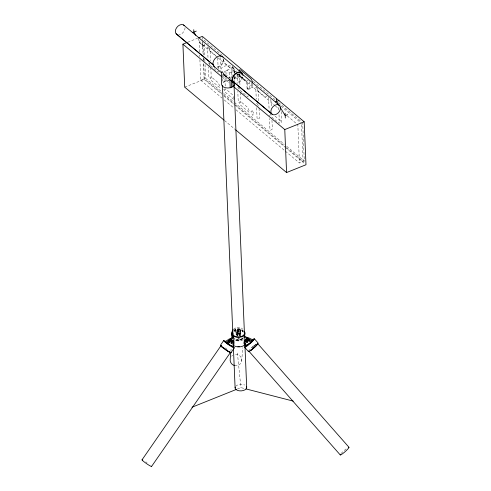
<?xml version="1.0" encoding="UTF-8"?>
<svg xmlns="http://www.w3.org/2000/svg" width="491" height="491" viewBox="0 0 491 491"><rect width="100%" height="100%" fill="white"/><g stroke="black" fill="none" stroke-linecap="round" stroke-linejoin="round"><path stroke-width="0.37" stroke-dasharray="2.46 1.84" d="M240.48 332.634L240.4 331.763L236.054 332.026L236.079 333.039M237.742 335.954L237.233 329.326L235.784 329.412L236.177 334.193L236.146 333.18M239.221 335.451L238.884 330.768L237.435 330.854L237.527 333.414M234.139 73.036L233.814 69.409L233.016 67.169A6.53 3.707 -2.4 0 0 224.718 66.095A6.53 3.707 -2.4 0 0 221.361 70.698M230.899 351.427L231.224 347.708M241.633 361.143L242.806 347.745M243.131 344.025L243.327 341.791M240.4 331.763L240.522 333.929L236.177 334.193M238.884 330.768L238.976 333.328M208.141 46.743L207.558 47.154L208.049 58.975M208.233 63.259L208.816 62.848M219.287 71.263L218.114 72.091L213.014 67.813M222.939 74.687L222.349 75.098L222.632 81.745M223.571 89.853L225.326 88.613M248.293 80.223L246.543 81.463L240.173 76.123L239.037 73.625M237.656 87.834L238.239 87.423M248.704 95.745L247.538 96.574L240.173 90.399L238.841 87.478M267.018 95.917L265.263 97.157L258.898 91.823L257.192 88.067M256.443 103.583L257.026 103.171M269.363 115.502L269.946 115.09M233.016 67.169L224.203 71.729M225.731 71.085L229.045 69.489M187.765 42.226L197.474 38.329M199.579 51.985L199.162 42.054L201.592 41.078M204.894 45.258L202.464 46.228L197.376 37.868M199.898 59.626L200.764 80.26L205.619 78.308L221.478 91.608M184.714 87.153L204.127 79.364L221.686 94.088M234.839 71.784L237.607 70.673M240.007 76.995L239.209 76.332L234.36 78.278L235.152 78.947L240.007 76.995L239.866 73.601M247.09 88.951L251.944 87.005L252.736 87.668L247.887 89.62L247.09 88.951L246.869 83.93A2.179 0.945 68.1 0 0 245.776 81.531L237.208 74.331M285.345 151.16L299.442 162.981L304.291 161.03L302.689 122.83M237.349 389.032L240.897 387.608L244.579 388.559M224.62 72.76A6.53 3.707 -2.4 0 0 229.604 72.828L231.138 72.361A6.53 3.707 -2.4 0 0 233.759 68.022M230.334 77.922L231.365 77.738L231.138 72.361M239.105 335.648L238.681 329.24L240.13 329.148L240.639 335.776M237.515 333.598L238.964 333.512M228.689 77.811L229.825 78.014L229.604 72.828M204.017 40.109L222.227 55.373M253.356 81.469L275.672 100.176M278.612 102.637L300.928 121.351M280.92 106.081L301.48 123.315M238.264 74.061L245.831 80.432A3.633 1.577 68.1 0 1 247.654 84.44L247.887 89.62M215.893 55.771L210.682 51.402L208.976 47.652M199.162 42.054L217.372 57.318M217.961 57.809L234.993 72.091M237.343 74.061L274.929 105.571M275.519 106.062L279.041 109.02M287.266 115.913L297.841 124.775L299.442 162.981M225.455 74.356L231.12 79.106M275.077 116.134C276.384 117.417 282.767 121.4 279.201 123.302L277.501 121.872M225.05 77.725L229.015 81.046M212.45 67.341L210.749 65.917L209.424 62.995M276.936 121.4L271.836 117.128L270.504 114.115M222.135 77.056L229.162 82.942M233.728 99.36L224.866 91.934L224.203 90.473L225.952 89.233L232.323 94.567L234.311 98.949M223.822 93.572L233.808 101.944M234.397 102.441L284.326 144.293M286.67 146.263L304.291 161.03M221.435 93.075L204.403 78.799L203.765 63.517M223.786 95.045L234.95 104.405M235.533 104.896L286.044 147.239M286.634 147.73L303.082 161.521L301.511 124.076M224.031 96.052L233.98 104.393M234.569 104.884L284.909 147.085M285.498 147.576L304.813 163.773M200.764 80.26L221.907 97.985M224.258 99.955L233.655 107.83M236.005 109.8L284.755 150.669M224.522 120.522L235.06 129.36M270.32 99.329L271.173 101.207L271.394 106.547M257.309 103.797L258.732 106.928M238.7 73.822L239.553 75.694L239.952 85.25M232.482 66.365L232.924 67.341L231.169 68.58L224.804 63.241L222.816 58.865M238.522 88.049L239.092 89.301M223.221 75.313L224.927 79.063L225.234 86.41M218.931 68.783L218.078 66.911L217.679 57.355M208.423 47.369L210.13 51.119L210.529 60.669M209.098 63.474L210.805 67.224L211.204 76.78L209.448 78.02L208.785 76.559L208.387 66.954M237.435 330.854L237.773 335.543M240.522 333.929L240.498 332.916M236.054 332.026L236.116 332.628M238.681 329.24L239.191 335.869M237.423 353.054L240.897 387.608M239.013 333.414L239.074 334.015L239.049 333.002M237.564 333.499L237.626 334.107L237.601 333.094M239.123 335.353L238.994 333.143M237.675 335.439L237.546 333.236M239.031 332.72L238.951 331.848L238.976 332.861M237.583 332.812L237.503 331.934L237.527 332.947M240.13 329.148L240.645 336.986M237.233 329.326L237.748 337.164M235.784 329.412L236.208 335.826M236.153 332.714L236.257 334.764M281.3 111.555L281.748 122.179L281.159 122.59L279.17 118.214L279.011 114.403M278.722 107.535L278.82 109.824M271.965 120.203L272.333 129.016L270.584 130.256L269.921 128.795L269.485 118.454M268.595 97.243L269.136 110.144M258.739 100.901L258.34 91.351L256.345 86.975L255.762 87.386L256.259 99.207M259.045 108.315L259.463 118.227L257.707 119.466L257.045 118.006L256.603 107.382M252.564 83.562L252.736 87.668M251.773 82.924L251.944 87.005M249.913 88.312L249.716 83.538A2.903 1.264 68.1 0 0 249.011 81.119M240.259 92.535L240.627 101.355L238.878 102.594L238.209 101.134L237.81 91.529M239.099 73.589L239.209 76.332M237.073 73.945L237.472 83.55M237.043 74.227L237.184 77.639M235.042 76.228L235.152 78.947M234.373 73.11L234.219 69.415L233.556 67.954L231.801 69.194L232.077 75.81M234.495 76.062L234.741 81.972M234.078 68.961L234.256 73.177M234.416 77.001L234.606 81.592M220.097 57.576L220.655 70.876M204.176 43.926L204.686 56.152M204.815 59.208L204.913 61.504M205.042 64.56L205.619 78.308M202.801 40.593L203.409 55.109M203.538 58.165L203.636 60.461M202.353 37.138L202.452 39.403M202.574 42.416L203.084 54.483M203.243 58.251L203.335 60.516M203.464 63.529L204.127 79.364M202.366 43.84L202.568 48.615M199.708 55.041L199.769 56.569M223.043 58.57A5.806 4.057 -50 0 1 221.521 64.29A5.806 4.057 -50 0 1 216.157 66.801M185.064 27.717A5.806 4.057 -50 0 1 179.147 34.781M242.241 77.056A5.8 4.051 -50 0 1 236.447 82.807M223.865 59.497A6.53 4.566 -50 0 1 217.212 67.445M242.836 76.97A6.53 4.566 -50 0 1 237.73 83.071M223.313 81.954A6.53 3.707 -2.4 0 1 229.512 80.61M235.717 386.27A5.806 3.296 -2.4 0 1 244.764 385.036M223 82.948A5.806 3.296 -2.4 0 1 227.855 80.997M249.41 350.034A6.444 0.822 -41.4 0 1 250.293 349.07M251.386 347.996A6.444 0.822 -41.4 0 1 254.712 345.105M255.111 344.792A6.444 0.822 -41.4 0 1 256.222 343.982M251.607 347.916A5.714 0.73 -41.4 0 1 252.687 346.922M253.816 345.959A5.714 0.73 -41.4 0 1 255.891 344.363A5.806 0.743 -41.4 0 0 251.521 347.966M341.098 453.543A5.806 0.743 -41.4 0 1 346.229 448.823M243.082 337.753A6.444 6.34 5 0 1 234.422 338.655M233.397 329.357A6.444 6.34 5 0 1 242.493 328.804M242.99 338.808A6.444 6.34 5 0 1 235.293 340.281M233.691 330.02A6.444 6.34 5 0 1 243.505 331.106M242.437 338.33A5.714 5.616 5 0 1 234.379 338.821M233.851 330.891A5.714 5.616 5 0 1 243.554 332.824M242.511 338.483A5.806 5.708 5 0 1 234.317 338.98M233.79 330.922A5.806 5.708 5 0 1 243.653 332.886M235.57 354.306A5.806 5.708 5 0 1 241.738 360.4A5.806 5.708 5 0 1 234.802 365.605M231.58 356.227A5.806 5.708 5 0 1 232.722 355.245M235.453 340.195A6.53 3.707 -2.4 0 1 241.971 339.797M233.765 331.315A6.53 3.707 -2.4 0 1 242.984 330.75M235.858 340.533A5.8 3.296 -2.4 0 1 242.898 340.631M234.311 331.572A5.8 3.296 -2.4 0 1 243.481 331.701M229.954 343.768A2.179 1.522 -50 0 1 229.653 343.51M225.97 348.549A5.714 0.534 34.7 0 1 227.173 349.408M145.833 461.828A5.806 0.546 34.7 0 1 147.073 462.669M224.786 347.732A5.806 0.546 34.7 0 1 226.032 348.573M234.158 73.122A3.633 1.577 68.1 0 1 235.514 71.852M211.836 77.394L210.08 78.634L210.743 80.094L219.606 87.521L220.189 87.11L218.2 82.734L211.836 77.394M241.198 102.011L239.442 103.251L240.105 104.712L248.974 112.138L249.557 111.727L247.568 107.351L241.198 102.011M252.349 110.549L250.956 111.727L252.675 115.336L254.068 114.157L252.349 110.549M238.614 338.262L237.896 338.403L239.344 338.317L238.614 338.262M238.313 331.192L237.595 331.241L239.043 331.155L238.313 331.192"/><path stroke-width="0.74" d="M230.831 352.176L230.248 358.872A5.806 5.708 5 0 0 234.802 365.605M232.065 338.035L232.261 335.801M227.499 343.761L232.857 346.763L233.765 342.411A2.179 1.522 -50 0 0 231.445 341.11L227.499 343.761L226.707 343.092L230.647 340.441A2.179 1.522 -50 0 1 232.93 340.815M249.612 340.281A2.179 1.583 40.8 0 0 248.661 338.962L244.757 335.942L244.107 336.697L244.408 343.866L245.647 343.516M220.391 345.351L223.681 340.594M142.022 459.84L220.975 345.744M151.578 466.438L230.531 352.348A5.806 0.546 34.7 0 1 230.297 352.354M230.997 352.679L234.287 347.923M244.757 335.942L244.107 336.697L248.01 339.717A2.179 1.583 40.8 0 1 248.421 340.103M251.834 341.564L251.177 342.319L246.881 340.171A2.179 1.583 40.8 0 0 244.592 341.748L245.893 345.965L251.834 341.564L247.532 339.416A2.179 1.583 40.8 0 0 245.156 340.515M251.312 341.619L253.141 340.054L248.839 337.906A2.179 1.583 40.8 0 0 246.685 338.176M233.207 343.829L234.004 344.498L233.704 337.329L232.906 336.666L229.42 340.128A2.179 1.522 -50 0 0 228.573 342.049M244.408 343.866L244.813 343.461M251.38 341.27L253.141 340.054M245.893 345.965L251.177 342.319M228.29 343.761L225.111 341.761L229.058 339.109A2.179 1.522 -50 0 1 231.138 339.121M225.909 342.423L229.849 339.778A2.179 1.522 -50 0 1 230.322 339.527M226.388 76.829L224.737 75.442L222.098 71.551L221.416 72.091L221.668 84.679A6.53 3.707 -2.4 0 0 230.23 87.748L233.053 86.619A6.53 3.707 -2.4 0 0 234.704 83.887M192.644 32.572L196.283 31.111M223.939 120.037L184.714 87.153L182.916 44.172L187.071 42.502M198.168 38.053L202.323 36.383L304.181 121.774L305.985 164.755L286.572 172.544L235.643 129.851M275.402 101.95L279.041 100.489M287.652 114.636L285.228 115.612L280.14 107.247M233.845 86.87L284.774 129.563L304.181 121.774M191.975 407.242L236.644 389.314M246.052 388.94L293.207 401.104M252.484 340.809L248.182 338.661A2.179 1.583 40.8 0 0 247.176 338.403M225.111 341.761L226.897 342.761M226.707 343.092L232.857 346.763M222.11 56.342L242.118 73.116M183.499 24.912L221.11 56.44M240.799 72.944L279.802 105.645A5.806 4.057 -50 0 1 275.905 114.495A5.806 4.057 -50 0 1 271.4 109.02A5.806 4.057 -50 0 1 279.802 105.645M176.92 34.419L213.941 65.456M272.413 114.477L234.213 82.451A5.8 4.051 -50 0 1 234.907 74.54A5.8 4.051 -50 0 1 242.137 74.583M176.109 33.744L213.131 64.775M233.403 81.77L271.603 113.795M213.794 66.273L221.318 72.576M223.632 74.522L233.802 83.047M182.916 44.172L221.551 76.565M254.332 338.735L258.137 343.056A6.444 0.822 -41.4 0 1 252.767 348.886A6.444 0.822 -41.4 0 1 248.796 350.807M250.655 350.396A5.806 0.743 -41.4 0 0 255.523 346.284A5.806 0.743 -41.4 0 0 257.603 343.516L348.96 447.258M248.931 351.231L340.281 454.967M244.702 347.29L248.507 351.611M232.906 336.666L233.704 337.329L230.218 340.797A2.179 1.522 -50 0 0 229.414 342.227M279.354 105.964L276.617 101.459L276.513 99.072M195.811 35.297L193.853 32.081L193.755 29.693M252.54 82.875L252.509 82.494A3.633 1.577 68.1 0 0 250.686 78.486L240.615 70.041A3.633 1.577 68.1 0 0 239.111 70.538M285.124 113.218L285.326 118M284.774 129.563L286.572 172.544M234.011 84.698L244.444 333.635M244.862 343.596L244.991 346.658M245.052 348.193L246.691 387.252M232.869 82.126L233.053 86.619M229.886 79.511L230.23 87.748M222.423 85.403L232.857 334.34M233.305 345.063L233.403 347.364M233.464 348.892L235.103 387.958M231.457 79.941L231.764 87.288M177.957 34.775A5.806 4.057 -50 0 1 176.637 27.668A5.806 4.057 -50 0 1 184.315 25.593M214.708 67.034A6.53 4.566 -50 0 1 214.905 58.76A6.53 4.566 -50 0 1 223.024 57.103M234.974 83.445A6.53 4.566 -50 0 1 234.581 74.141A6.53 4.566 -50 0 1 242.965 75.51M246.408 386.417A5.806 3.296 -2.4 0 1 241.228 390.891A5.806 3.296 -2.4 0 1 235.214 387.098M247.808 341.834A1.086 0.792 40.8 0 1 246.157 340.533M247.777 341.153A1.086 0.792 40.8 0 1 247.525 341.055M252.417 339.662A6.444 0.822 -41.4 0 1 253.16 340.613A6.444 0.822 -41.4 0 1 245.985 346.781A6.444 0.822 -41.4 0 1 246.488 344.75M257.591 343.54A5.714 0.73 -41.4 0 1 255.541 346.259A5.714 0.73 -41.4 0 1 250.754 350.304M249.833 350.918A5.806 0.743 -41.4 0 1 249.244 351.206M348.641 447.283A5.806 0.743 -41.4 0 1 344.694 452.027A5.806 0.743 -41.4 0 1 340.539 454.243M232.133 335.574A6.444 6.34 5 0 1 233.047 329.786M244.34 331.542A6.444 6.34 5 0 1 244.61 332.616M232.495 337.642A6.444 6.34 5 0 1 232.366 331.787M245.426 343.774A6.53 3.707 -2.4 0 1 239.405 346.892A6.53 3.707 -2.4 0 1 232.838 344.535M244.095 331.456A6.53 3.707 -2.4 0 1 239.007 337.342A6.53 3.707 -2.4 0 1 232.808 332.143M239.369 346.48A5.8 3.296 -2.4 0 1 237.859 346.456M244.426 333.297A5.8 3.296 -2.4 0 1 238.209 336.943A5.8 3.296 -2.4 0 1 232.961 333.137M232.053 341.386A1.086 0.761 -50 0 1 231.003 342.939M232.949 346.48A6.444 0.608 34.7 0 1 232.519 347.223A6.444 0.608 34.7 0 1 225.019 342.043A6.444 0.608 34.7 0 1 225.455 341.3M230.899 352.415A6.444 0.608 34.7 0 1 224.7 349.058A6.444 0.608 34.7 0 1 221.257 345.578M229.628 352.059A5.714 0.534 34.7 0 1 223.644 348.199A5.714 0.534 34.7 0 1 221.226 345.756M229.751 352.139A5.806 0.546 34.7 0 1 225.479 349.518M224.252 348.647A5.806 0.546 34.7 0 1 221.214 345.738M151.486 466.205A5.806 0.546 34.7 0 1 145.901 463.179A5.806 0.546 34.7 0 1 142.801 460.042M245.733 340.963L245.592 341.098A1.086 0.792 40.8 0 0 246.39 342.638A1.086 0.792 40.8 0 0 247.354 341.711A1.086 0.792 40.8 0 0 245.745 340.957M232.746 341.877L232.599 341.761A1.086 0.761 -50 0 0 231.114 342.7A1.086 0.761 -50 0 0 232.114 343.504A1.086 0.761 -50 0 0 232.746 341.877"/></g></svg>
